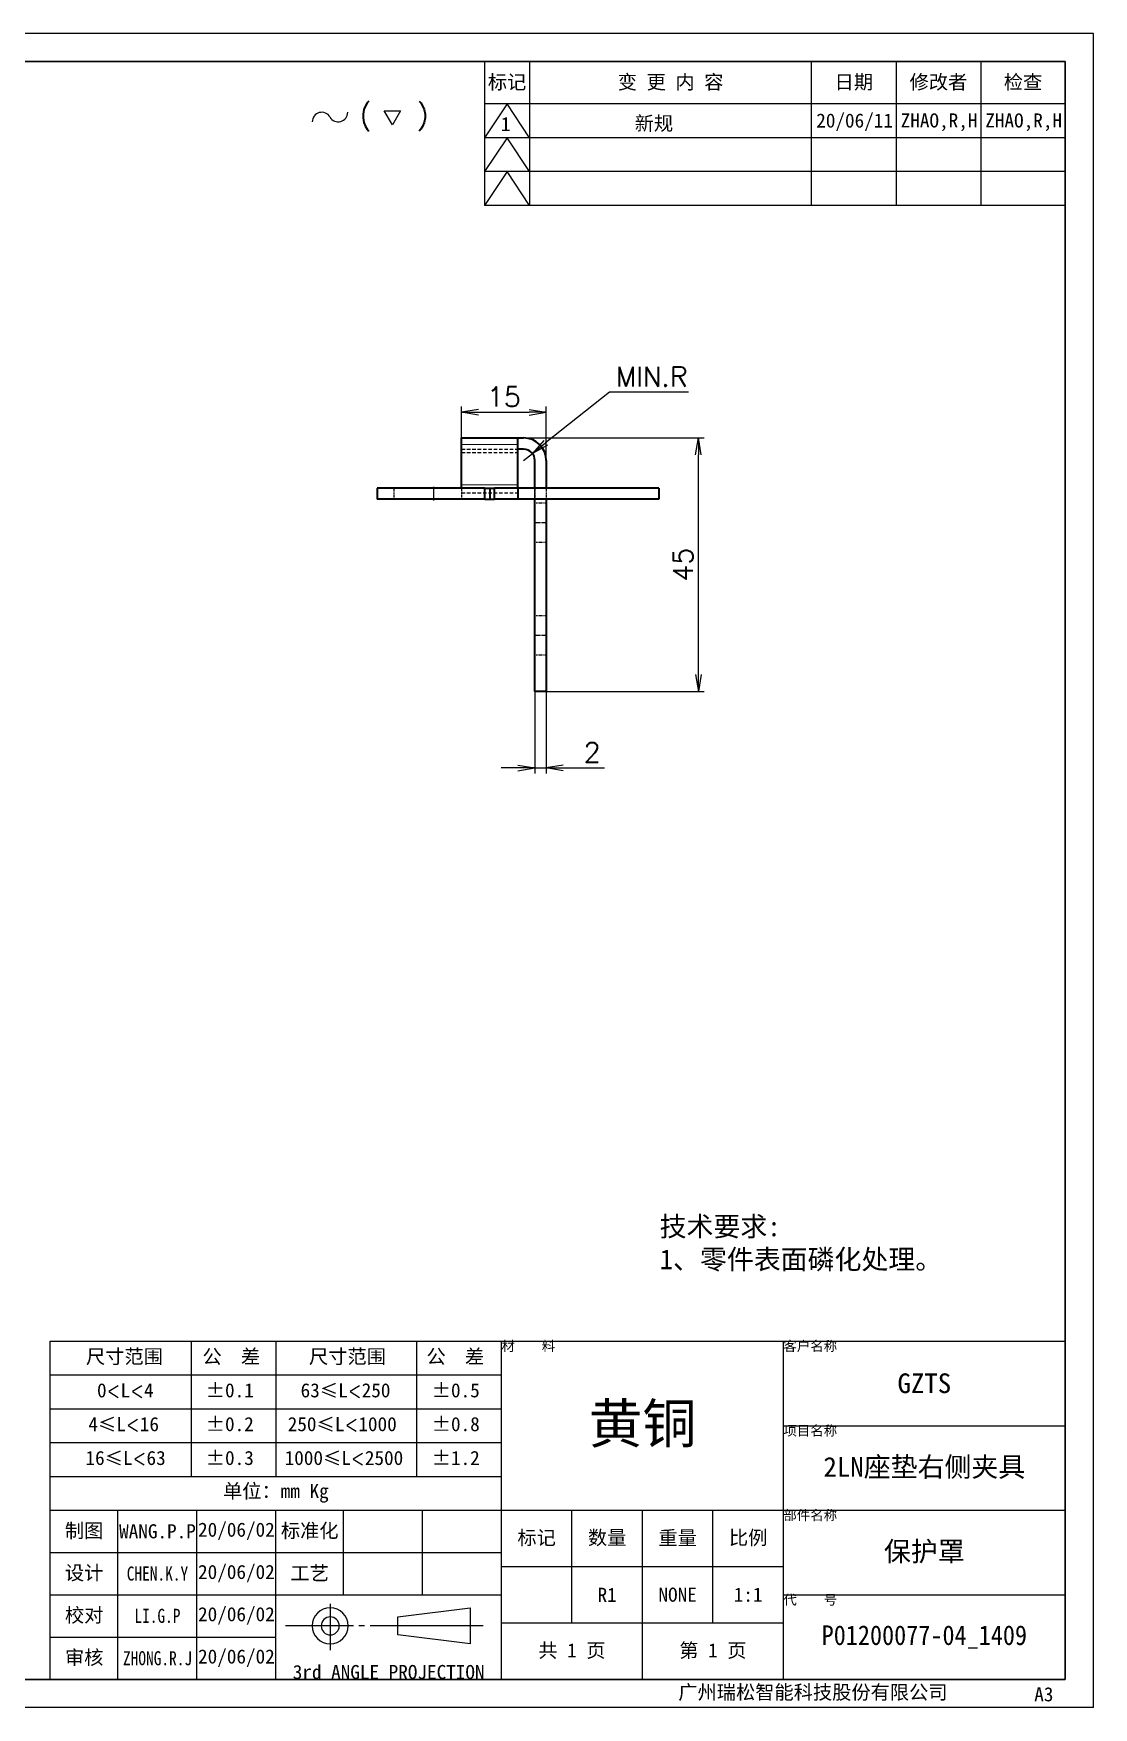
# Model space of a CAD drawing. Header units: millimetres. Extents: x 184993 to 252395, y -72906 to -51486.
# Drawn here: x 185224.6 to 185412.6, y -52057.1 to -51760.1 of the extents above; entities that cross this region are included whole.
import ezdxf

# ---------------------------------------------------------------- set-up
doc = ezdxf.new("R2010")
doc.units = ezdxf.units.MM
doc.linetypes.add('CENTER-HOKUTO', pattern=[23, 20, -1, 1, -1])
doc.linetypes.add('HIDDEN-HOKUTO', pattern=[3.8, 2.5, -1.3])
for name, color, linetype in [('AM_7', 2, 'CENTER-HOKUTO'), ('AM_HID', 1, 'HIDDEN-HOKUTO'), ('title_frame', 7, 'Continuous'), ('word_dim', 253, 'Continuous')]:
    doc.layers.add(name, color=color, linetype=linetype)
doc.layers.add('AM_VIS', color=7, linetype='Continuous', lineweight=30)
doc.layers.add('SOLID LINE', color=7, linetype='Continuous', lineweight=30)
doc.styles.get("Standard").update_dxf_attribs({"font": 'romans.shx', "bigfont": 'bigfont.shx'})
doc.dimstyles.new('RS 1-1', dxfattribs={"dimtxt": 3.5, "dimasz": 3, "dimexe": 1, "dimexo": 0, "dimgap": 1, "dimtad": 3, "dimzin": 9, "dimdsep": 46, "dimtxsty": 'Standard', "dimblk1": 'OPEN', "dimblk2": 'OPEN', "dimsah": 1, "dimcen": 0, "dimclrd": 256, "dimclre": 256, "dimclrt": 3, "dimadec": 0, "dimazin": 2, "dimtm": 1e-09, "dimtfac": 1, "dimtmove": 0, "dimatfit": 3, "dimfxl": 0, "dimtolj": 1, "dimarcsym": 0})
doc.dimstyles.new('RS 1-1$4', dxfattribs={"dimtxt": 3.5, "dimasz": 3, "dimexe": 1, "dimexo": 0, "dimgap": 1, "dimtad": 3, "dimtoh": 1, "dimzin": 9, "dimdsep": 46, "dimtxsty": 'Standard', "dimblk1": 'OPEN', "dimblk2": 'OPEN', "dimsah": 1, "dimcen": 0, "dimclrd": 256, "dimclre": 256, "dimclrt": 3, "dimadec": 0, "dimazin": 2, "dimtm": 1e-09, "dimtfac": 1, "dimtmove": 0, "dimatfit": 3, "dimfxl": 0, "dimtolj": 1, "dimarcsym": 0})

# ---------------------------------------------------------------- blocks, each defined once
blk = doc.blocks.new('shiage0')
at = {"layer": 'word_dim', "color": 3, "linetype": 'Continuous'}
for centre, start, end in [((1.69, 0), 30, 180), ((4.61, 1.69), 210, 0)]:
    blk.add_arc(centre, 1.69, start, end, dxfattribs=at)
blk = doc.blocks.new('12')
at = {"layer": 'title_frame', "color": 3, "linetype": 'Continuous'}
blk.add_lwpolyline([(20.46, 3.03), (19.01, 5.53), (21.9, 5.53)], close=True, dxfattribs=at)
blk.add_blockref('shiage0', (6.23, 3.56), dxfattribs=at)
blk.add_text('(   )', height=3.5, dxfattribs=at).set_placement((14.64, 3.08))
blk = doc.blocks.new('_Open')
at = {"color": 0, "lineweight": -2}
for p, q in [((-1, 0.167), (0, 0)), ((-1, -0.167), (0, 0)), ((0, 0), (-1, 0))]:
    blk.add_line(p, q, dxfattribs=at)
blk = doc.blocks.new('*D292')
at = {"layer": 'DEFPOINTS', "color": 0, "ltscale": 5, "transparency": 16777216}
for p in [(185313.12, -51834.56), (185311.55, -51835.81)]:
    blk.add_point(p, dxfattribs=at)
at = {"layer": 'word_dim', "lineweight": -2, "ltscale": 5, "transparency": 16777216}
for p, q in [((185326.77, -51823.68), (185315.46, -51832.69)), ((185340.77, -51823.68), (185326.77, -51823.68)), ((185311.55, -51835.81), (185313.12, -51834.56))]:
    blk.add_line(p, q, dxfattribs=at)
at = {"layer": 'word_dim', "lineweight": -2, "ltscale": 5, "transparency": 16777216, "xscale": 3, "yscale": 3, "zscale": 3, "rotation": 218.5735320205252}
blk.add_blockref('_Open', (185313.12, -51834.56), dxfattribs=at)
at = {"layer": 'word_dim', "color": 3, "ltscale": 5, "transparency": 16777216, "insert": (185334.27, -51820.93), "char_height": 3.5, "attachment_point": 5}
blk.add_mtext('\\A1;{\\Fromans,bigfont|c134;MIN.R}', dxfattribs=at)
blk = doc.blocks.new('*D303')
at = {"layer": 'DEFPOINTS', "color": 0, "ltscale": 5, "transparency": 16777216}
for p in [(185315.55, -51827.27), (185300.55, -51831.81), (185315.55, -51835.81)]:
    blk.add_point(p, dxfattribs=at)
at = {"layer": 'word_dim', "lineweight": -2, "ltscale": 5, "transparency": 16777216}
for p, q in [((185300.55, -51831.81), (185300.55, -51826.27)), ((185315.55, -51835.81), (185315.55, -51826.27)), ((185303.55, -51827.27), (185312.55, -51827.27))]:
    blk.add_line(p, q, dxfattribs=at)
at = {"layer": 'word_dim', "lineweight": -2, "ltscale": 5, "transparency": 16777216, "xscale": 3, "yscale": 3, "zscale": 3, "rotation": 180}
blk.add_blockref('_Open', (185300.55, -51827.27), dxfattribs=at)
at = {"layer": 'word_dim', "lineweight": -2, "ltscale": 5, "transparency": 16777216, "xscale": 3, "yscale": 3, "zscale": 3}
blk.add_blockref('_Open', (185315.55, -51827.27), dxfattribs=at)
at = {"layer": 'word_dim', "color": 3, "ltscale": 5, "transparency": 16777216, "insert": (185308.05, -51824.52), "char_height": 3.5, "attachment_point": 5}
blk.add_mtext('\\A1;15', dxfattribs=at)
blk = doc.blocks.new('*D304')
at = {"layer": 'DEFPOINTS', "color": 0, "ltscale": 5, "transparency": 16777216}
for p in [(185311.55, -51831.81), (185342.56, -51831.81), (185315.55, -51876.81)]:
    blk.add_point(p, dxfattribs=at)
at = {"layer": 'word_dim', "lineweight": -2, "ltscale": 5, "transparency": 16777216}
for p, q in [((185311.55, -51831.81), (185343.56, -51831.81)), ((185342.56, -51873.81), (185342.56, -51834.81)), ((185315.55, -51876.81), (185343.56, -51876.81))]:
    blk.add_line(p, q, dxfattribs=at)
at = {"layer": 'word_dim', "lineweight": -2, "ltscale": 5, "transparency": 16777216, "xscale": 3, "yscale": 3, "zscale": 3}
for p, rotation in [((185342.56, -51831.81), 90), ((185342.56, -51876.81), 270)]:
    blk.add_blockref('_Open', p, dxfattribs=dict(at, rotation=rotation))
at = {"layer": 'word_dim', "color": 3, "ltscale": 5, "transparency": 16777216, "insert": (185339.81, -51854.31), "char_height": 3.5, "attachment_point": 5, "rotation": 90}
blk.add_mtext('\\A1;45', dxfattribs=at)
blk = doc.blocks.new('*D305')
at = {"layer": 'DEFPOINTS', "color": 0, "ltscale": 5, "transparency": 16777216}
for p in [(185313.55, -51876.81), (185315.55, -51876.81), (185315.55, -51890.36)]:
    blk.add_point(p, dxfattribs=at)
at = {"layer": 'word_dim', "lineweight": -2, "ltscale": 5, "transparency": 16777216}
for p, q in [((185313.55, -51876.81), (185313.55, -51891.36)), ((185315.55, -51876.81), (185315.55, -51891.36)), ((185310.55, -51890.36), (185307.55, -51890.36)), ((185313.55, -51890.36), (185315.55, -51890.36)), ((185318.55, -51890.36), (185325.89, -51890.36))]:
    blk.add_line(p, q, dxfattribs=at)
at = {"layer": 'word_dim', "lineweight": -2, "ltscale": 5, "transparency": 16777216, "xscale": 3, "yscale": 3, "zscale": 3}
blk.add_blockref('_Open', (185313.55, -51890.36), dxfattribs=at)
at = {"layer": 'word_dim', "lineweight": -2, "ltscale": 5, "transparency": 16777216, "xscale": 3, "yscale": 3, "zscale": 3, "rotation": 180}
blk.add_blockref('_Open', (185315.55, -51890.36), dxfattribs=at)
at = {"layer": 'word_dim', "color": 3, "ltscale": 5, "transparency": 16777216, "insert": (185323.72, -51887.61), "char_height": 3.5, "attachment_point": 5}
blk.add_mtext('\\A1;2', dxfattribs=at)

msp = doc.modelspace()

# ---------------------------------------------------------------- linework, layer by layer
at = {"color": 7, "lineweight": 35, "ltscale": 0.25}
msp.add_line((185300.555, -51831.811), (185310.555, -51831.811), dxfattribs=at)
at = {"color": 7, "lineweight": 35, "ltscale": 0.029289}
for p, q in [((185300.555, -51832.983), (185300.555, -51831.811)), ((185310.555, -51832.983), (185310.555, -51831.811))]:
    msp.add_line(p, q, dxfattribs=at)
at = {"color": 7, "lineweight": 35, "ltscale": 0.025}
for p, q in [((185310.555, -51831.811), (185311.555, -51831.811)), ((185311.555, -51833.811), (185310.555, -51833.811))]:
    msp.add_line(p, q, dxfattribs=at)
at = {"color": 7, "lineweight": 35, "ltscale": 0.178565}
for p, q in [((185300.555, -51840.125), (185300.555, -51832.983)), ((185310.555, -51840.125), (185310.555, -51832.983))]:
    msp.add_line(p, q, dxfattribs=at)
at = {"color": 7, "lineweight": 13, "ltscale": 0.25}
for p, q in [((185300.555, -51832.983), (185310.555, -51832.983)), ((185300.555, -51840.125), (185310.555, -51840.125))]:
    msp.add_line(p, q, dxfattribs=at)
at = {"color": 7, "lineweight": 35, "ltscale": 0.122495}
for p, q in [((185313.555, -51840.711), (185313.555, -51835.811)), ((185315.555, -51835.811), (185315.555, -51840.711))]:
    msp.add_line(p, q, dxfattribs=at)
at = {"color": 7, "lineweight": 35, "ltscale": 0.477941}
for p, q in [((185304.672, -51840.711), (185285.555, -51840.711)), ((185304.672, -51842.711), (185285.555, -51842.711))]:
    msp.add_line(p, q, dxfattribs=at)
at = {"color": 7, "lineweight": 35, "ltscale": 0.05}
for p, q in [((185285.555, -51840.711), (185285.555, -51842.711)), ((185304.672, -51842.711), (185304.672, -51840.711)), ((185305.555, -51840.711), (185305.555, -51842.711)), ((185306.388, -51842.711), (185306.388, -51840.711)), ((185310.555, -51840.711), (185310.555, -51842.711)), ((185335.555, -51840.711), (185335.555, -51842.711)), ((185315.555, -51876.811), (185313.555, -51876.811))]:
    msp.add_line(p, q, dxfattribs=at)
at = {"color": 7, "lineweight": 35, "ltscale": 0.014644}
for p, q in [((185300.555, -51840.711), (185300.555, -51840.125)), ((185310.555, -51840.711), (185310.555, -51840.125))]:
    msp.add_line(p, q, dxfattribs=at)
at = {"color": 7, "lineweight": 35, "ltscale": 0.022059}
for p, q in [((185304.672, -51840.711), (185305.555, -51840.711)), ((185304.672, -51842.711), (185305.555, -51842.711))]:
    msp.add_line(p, q, dxfattribs=at)
at = {"color": 7, "lineweight": 35, "ltscale": 0.020833}
for p, q in [((185305.555, -51840.711), (185306.388, -51840.711)), ((185305.555, -51842.711), (185306.388, -51842.711))]:
    msp.add_line(p, q, dxfattribs=at)
at = {"color": 7, "lineweight": 35, "ltscale": 0.104167}
for p, q in [((185310.555, -51840.711), (185306.388, -51840.711)), ((185310.555, -51842.711), (185306.388, -51842.711))]:
    msp.add_line(p, q, dxfattribs=at)
at = {"color": 7, "lineweight": 35}
for p, q in [((185335.555, -51840.711), (185310.555, -51840.711)), ((185335.555, -51842.711), (185310.555, -51842.711)), ((185313.555, -51876.811), (185313.555, -51842.711)), ((185315.555, -51842.711), (185315.555, -51876.811))]:
    msp.add_line(p, q, dxfattribs=at)
for radius in [4, 2]:
    msp.add_arc((185311.555, -51835.811), radius, 359.99982, 89.99982, dxfattribs=at)
at = {"layer": 'AM_7', "ltscale": 0.060015}
msp.add_line((185295.555, -51840.511), (185295.555, -51842.911), dxfattribs=at)
at = {"layer": 'AM_7', "ltscale": 0.06}
msp.add_line((185313.555, -51842.911), (185313.555, -51840.511), dxfattribs=at)
at = {"layer": 'AM_7', "ltscale": 0.059999}
for p, q in [((185313.355, -51846.811), (185315.755, -51846.811)), ((185313.355, -51866.811), (185315.755, -51866.811))]:
    msp.add_line(p, q, dxfattribs=at)
at = {"layer": 'AM_HID', "ltscale": 0.25}
for p, q in [((185300.555, -51833.811), (185310.555, -51833.811)), ((185300.555, -51834.397), (185310.555, -51834.397)), ((185300.555, -51841.539), (185310.555, -51841.539))]:
    msp.add_line(p, q, dxfattribs=at)
at = {"layer": 'AM_HID', "ltscale": 0.05}
for p, q in [((185288.555, -51840.711), (185288.555, -51842.711)), ((185295.555, -51840.711), (185295.555, -51842.711)), ((185300.555, -51840.711), (185300.555, -51842.711)), ((185310.555, -51842.711), (185310.555, -51840.711)), ((185313.555, -51842.711), (185313.555, -51840.711)), ((185313.555, -51840.711), (185313.555, -51842.711)), ((185315.555, -51840.711), (185315.555, -51842.711)), ((185313.555, -51843.311), (185315.555, -51843.311)), ((185313.555, -51850.311), (185315.555, -51850.311)), ((185313.555, -51863.311), (185315.555, -51863.311)), ((185313.555, -51870.311), (185315.555, -51870.311))]:
    msp.add_line(p, q, dxfattribs=at)
at = {"layer": 'AM_VIS', "linetype": 'Continuous'}
for p, q in [((185407.621, -51765.065), (185017.621, -51765.065)), ((185407.621, -52052.065), (185407.621, -51765.065)), ((185407.621, -52052.065), (185017.621, -52052.065))]:
    msp.add_line(p, q, dxfattribs=at)
at = {"layer": 'title_frame', "linetype": 'Continuous'}
for p, q in [((185304.621, -51765.065), (185304.621, -51790.565)), ((185312.621, -51765.065), (185312.621, -51790.565)), ((185362.621, -51790.565), (185362.621, -51765.065)), ((185377.621, -51765.065), (185377.621, -51790.565)), ((185392.621, -51765.065), (185392.621, -51790.565)), ((185407.621, -51790.565), (185407.621, -51765.065)), ((185407.621, -51772.565), (185304.621, -51772.565)), ((185308.621, -51772.565), (185304.621, -51778.565)), ((185312.621, -51778.565), (185308.621, -51772.565)), ((185407.621, -51778.565), (185304.621, -51778.565)), ((185308.621, -51778.565), (185304.621, -51784.565)), ((185312.621, -51784.565), (185308.621, -51778.565)), ((185407.621, -51784.565), (185304.621, -51784.565)), ((185308.621, -51784.565), (185304.621, -51790.565)), ((185312.621, -51790.565), (185308.621, -51784.565)), ((185407.621, -51790.565), (185304.621, -51790.565)), ((185227.621, -51992.065), (185407.621, -51992.065)), ((185227.621, -52052.065), (185227.621, -51992.065)), ((185252.621, -51992.065), (185252.621, -52016.065)), ((185267.621, -51992.065), (185267.621, -52016.065)), ((185292.621, -52016.065), (185292.621, -51992.065)), ((185307.621, -52052.065), (185307.621, -51992.065)), ((185357.621, -52052.065), (185357.621, -51992.065)), ((185407.621, -52052.065), (185407.621, -51992.065)), ((185227.621, -51998.065), (185307.621, -51998.065)), ((185227.621, -52004.065), (185307.621, -52004.065)), ((185357.621, -52007.065), (185407.621, -52007.065)), ((185227.621, -52010.065), (185307.621, -52010.065)), ((185227.621, -52016.065), (185307.621, -52016.065)), ((185227.621, -52022.065), (185407.621, -52022.065)), ((185239.621, -52052.065), (185239.621, -52022.065)), ((185253.621, -52052.065), (185253.621, -52022.065)), ((185267.621, -52052.065), (185267.621, -52022.065)), ((185279.621, -52037.065), (185279.621, -52022.065)), ((185293.621, -52037.065), (185293.621, -52022.065)), ((185320.121, -52042.065), (185320.121, -52022.065)), ((185332.621, -52052.065), (185332.621, -52022.065)), ((185345.121, -52042.065), (185345.121, -52022.065)), ((185227.621, -52029.565), (185307.621, -52029.565)), ((185307.621, -52032.065), (185357.621, -52032.065)), ((185227.621, -52037.065), (185307.621, -52037.065)), ((185357.621, -52037.065), (185407.621, -52037.065)), ((185307.621, -52042.065), (185357.621, -52042.065)), ((185227.621, -52044.565), (185267.621, -52044.565)), ((185227.621, -52052.065), (185407.621, -52052.065)), ((185227.621, -52052.065), (185407.621, -52052.065))]:
    msp.add_line(p, q, dxfattribs=at)
at = {"layer": 'title_frame', "color": 2, "linetype": 'CENTER-HOKUTO'}
for p, q in [((185277.256, -52038.646), (185277.256, -52046.915)), ((185304.361, -52042.582), (185269.353, -52042.582))]:
    msp.add_line(p, q, dxfattribs=at)
at = {"layer": 'title_frame', "color": 3, "linetype": 'Continuous'}
for p, q in [((185289.256, -52040.982), (185302.056, -52039.382)), ((185302.056, -52039.382), (185302.056, -52045.782)), ((185289.256, -52044.182), (185289.256, -52040.982)), ((185302.056, -52045.782), (185289.256, -52044.182))]:
    msp.add_line(p, q, dxfattribs=at)
for radius in [3.2, 1.6]:
    msp.add_arc((185277.256, -52042.582), radius, 0, 359.98938, dxfattribs=at)
at = {"layer": 'word_dim', "linetype": 'Continuous'}
for p, q in [((185412.621, -51760.065), (184992.621, -51760.065)), ((185412.621, -52057.065), (185412.621, -51760.065)), ((185412.621, -52057.065), (184992.621, -52057.065))]:
    msp.add_line(p, q, dxfattribs=at)

# ---------------------------------------------------------------- block references
msp.add_blockref('12', (185267.835, -51779.3), dxfattribs=at)

# ---------------------------------------------------------------- texts
at = {"layer": 'SOLID LINE', "ltscale": 0.5}
for s, insert, char_height, width, attachment_point in [('\\pt15;{\\fSimHei|b0|i0|c134|p2;\\C3;标记}', (185308.621, -51768.815), 2.5, 8, 5), ('\\pt15;{\\fSimHei|b0|i0|c134|p2;\\C3;变 更 内 容}', (185337.621, -51768.815), 2.5, 50, 5), ('\\pt15;{\\fSimHei|b0|i0|c134|p2;\\C3;日期}', (185370.121, -51768.815), 2.5, 15, 5), ('\\pt15;{\\fSimHei|b0|i0|c134|p2;\\C3;修改者}', (185385.121, -51768.815), 2.5, 15, 5), ('\\pt15;{\\fSimHei|b0|i0|c134|p2;\\C3;检查}', (185400.121, -51768.815), 2.5, 15, 5), ('\\pt15;{\\fSimHei|b0|i0|c134|p49;\\C3;1}', (185308.379, -51776.143), 2.5, 12.5, 5), ('\\pt15;{\\fSimHei|b0|i0|c134|p49;\\C3;新规}', (185334.661, -51776.143), 2.5, 19.3395, 5), ('\\pt15;{\\fSimHei|b0|i0|c134|p49;\\C3;20/06/11}', (185370.253, -51775.816), 2.5, 14, 5), ('\\pt15;{\\fSimHei|b0|i0|c134|p49;\\C3;ZHAO,R,H}', (185385.23, -51775.816), 2.5, 14, 5), ('\\pt15;{\\fSimHei|b0|i0|c134|p49;\\C3;ZHAO,R,H}', (185400.23, -51775.816), 2.5, 14, 5), ('\\pt21;{\\fSimHei|b0|i0|c134|p2;\\C3;技术要求:\\P1、零件表面磷化处理。\\P    }', (185335.67, -51969.963), 3.5, 79.51803, 1), ('{\\fSimHei|b0|i0|c134|p2;\\C3;材    料}', (185307.621, -51992.065), 1.75, 50, 1), ('\\pt10.5;{\\fSimHei|b0|i0|c134|p2;\\C3;客户名称}', (185357.621, -51992.065), 1.75, 50, 1), ('\\pt15;{\\fSimHei|b0|i0|c134|p2;\\C3;尺寸范围}', (185233.941, -51993.536), 2.5, 45.30152, 1), ('\\pt15;{\\fSimHei|b0|i0|c134|p2;\\C3;公  差}', (185254.595, -51993.536), 2.5, 45.30152, 1), ('\\pt15;{\\fSimHei|b0|i0|c134|p2;\\C3;尺寸范围}', (185273.489, -51993.536), 2.5, 45.30152, 1), ('\\pt15;{\\fSimHei|b0|i0|c134|p2;\\C3;公  差}', (185294.327, -51993.536), 2.5, 45.30152, 1), ('{\\fSimHei|b0|i0|c134|p2;\\C3;GZTS}', (185382.621, -51999.565), 3.5, 50, 5), ('\\pt15;{\\fSimHei|b0|i0|c134|p2;\\C3;0\\Fromans,bigfont|c134;\\H0.9583x;<\\fSimHei|b0|i0|c134|p2;\\H1.044x;L\\Fromans,bigfont|c134;\\H0.9583x;<\\fSimHei|b0|i0|c134|p2;\\H1.044x;4}', (185235.902, -51999.536), 2.5, 45.30152, 1), ('\\pt15;{\\fSimHei|b0|i0|c134|p2;\\C3;%%P0.1}', (185255.203, -51999.536), 2.5, 45.30152, 1), ('\\pt15;{\\fSimHei|b0|i0|c134|p2;\\C3;63\\H0.9583x;≤\\H1.044x;L\\Fromans,bigfont|c134;\\H0.9579x;<\\fSimHei|b0|i0|c134|p2;\\H1.044x;250}', (185272.005, -51999.536), 2.5, 45.30152, 1), ('\\pt15;{\\fSimHei|b0|i0|c134|p2;\\C3;%%P0.5}', (185295.274, -51999.536), 2.5, 45.30152, 1), ('\\pt42;{\\fSimHei|b0|i0|c134|p49;\\C3;黄铜}', (185332.621, -52007.065), 7, 50, 5), ('\\pt15;{\\fSimHei|b0|i0|c134|p2;\\C3;4\\H0.9583x;≤\\H1.043x;L\\Fromans,bigfont|c134;\\H0.9588x;<\\fSimHei|b0|i0|c134|p2;\\H1.043x;16}', (185234.368, -52005.536), 2.5, 45.30152, 1), ('\\pt15;{\\fSimHei|b0|i0|c134|p2;\\C3;%%P0.2}', (185255.203, -52005.536), 2.5, 45.30152, 1), ('\\pt15;{\\fSimHei|b0|i0|c134|p2;\\C3;250\\H0.9583x;≤\\H1.044x;L\\Fromans,bigfont|c134;\\H0.9579x;<\\fSimHei|b0|i0|c134|p2;\\H1.044x;1000}', (185269.722, -52005.536), 2.5, 45.30152, 1), ('\\pt15;{\\fSimHei|b0|i0|c134|p2;\\C3;%%P0.8}', (185295.274, -52005.536), 2.5, 45.30152, 1), ('\\pt10.5;{\\fSimHei|b0|i0|c134|p2;\\C3;项目名称}', (185357.621, -52007.065), 1.75, 50, 1), ('\\pt15;{\\fSimHei|b0|i0|c134|p2;\\C3;16\\H0.9583x;≤\\H1.044x;L\\Fromans,bigfont|c134;\\H0.9579x;<\\fSimHei|b0|i0|c134|p2;\\H1.044x;63}', (185233.853, -52011.536), 2.5, 45.30152, 1), ('\\pt15;{\\fSimHei|b0|i0|c134|p2;\\C3;%%P0.3}', (185255.203, -52011.536), 2.5, 45.30152, 1), ('\\pt15;{\\fSimHei|b0|i0|c134|p2;\\C3;%%P1.2}', (185295.274, -52011.536), 2.5, 45.30152, 1), ('{\\fSimSun|b1|i0|c134|p2;\\C3;2LN座垫右侧夹具}', (185382.621, -52014.565), 3.5, 50, 5), ('\\pt15;{\\fSimHei|b0|i0|c134|p2;\\C3;单位：mm Kg}', (185267.621, -52019.065), 2.5, 80, 5), ('\\pt10.5;{\\fSimHei|b0|i0|c134|p2;\\C3;部件名称}', (185357.621, -52022.065), 1.75, 50, 1), ('\\pt15;{\\fSimHei|b0|i0|c134|p2;\\C3;制图}', (185233.621, -52025.815), 2.5, 12, 5), ('{\\fSimHei|b0|i0|c134|p2;\\C3;WANG.P.P}', (185246.621, -52025.815), 2.5, 14, 5), ('\\pt15;{\\fSimHei|b0|i0|c134|p2;\\C3;20/06/02}', (185260.621, -52025.815), 2.5, 14, 5), ('\\pt15;{\\fSimHei|b0|i0|c134|p2;\\C3;标准化}', (185273.621, -52025.815), 2.5, 12, 5), ('\\pt15;{\\fSimHei|b0|i0|c134|p2;\\C3;标记}', (185313.871, -52027.065), 2.5, 12.5, 5), ('\\pt15;{\\fSimHei|b0|i0|c134|p2;\\C3;数量}', (185326.371, -52027.065), 2.5, 12.5, 5), ('\\pt15;{\\fSimHei|b0|i0|c134|p2;\\C3;重量}', (185338.871, -52027.065), 2.5, 12.5, 5), ('\\pt15;{\\fSimHei|b0|i0|c134|p2;\\C3;比例}', (185351.371, -52027.065), 2.5, 12.5, 5), ('{\\fSimHei|b0|i0|c134|p2;\\C3;保护罩}', (185382.621, -52029.565), 3.5, 50, 5), ('\\pt15;{\\fSimHei|b0|i0|c134|p2;\\C3;设计}', (185233.621, -52033.315), 2.5, 12, 5), ('{\\fSimHei|b0|i0|c134|p2;\\W0.8;\\C3;CHEN.K.Y}', (185246.621, -52033.315), 2.5, 14, 5), ('\\pt15;{\\fSimHei|b0|i0|c134|p2;\\C3;20/06/02}', (185260.621, -52033.315), 2.5, 14, 5), ('\\pt15;{\\fSimHei|b0|i0|c134|p2;\\C3;工艺}', (185273.621, -52033.315), 2.5, 12, 5), ('\\pt15;{\\fSimHei|b0|i0|c134|p49;\\C3;R1}', (185326.371, -52037.065), 2.5, 12.5, 5), ('\\pt15;{\\fSimHei|b0|i0|c134|p2;\\C3;NONE}', (185338.871, -52037.065), 2.5, 12.5, 5), ('\\pt15;{\\fSimHei|b0|i0|c134|p2;\\C3;1:1}', (185351.371, -52037.065), 2.5, 12.5, 5), ('\\pt10.5;{\\fSimHei|b0|i0|c134|p2;\\C3;代    号}', (185357.621, -52037.065), 1.75, 50, 1), ('\\pt15;{\\fSimHei|b0|i0|c134|p2;\\C3;校对}', (185233.621, -52040.815), 2.5, 12, 5), ('{\\fSimHei|b0|i0|c134|p2;\\W0.8;\\C3;LI.G.P}', (185246.621, -52040.815), 2.5, 14, 5), ('\\pt15;{\\fSimHei|b0|i0|c134|p2;\\C3;20/06/02}', (185260.621, -52040.815), 2.5, 14, 5), ('{\\fSimHei|b0|i0|c134|p2;\\W0.9;\\C3;P01200077-04_1409}', (185382.621, -52044.565), 3.5, 50, 5), ('\\pt15;{\\fSimHei|b0|i0|c134|p2;\\C3;共 1 页}', (185320.121, -52047.065), 2.5, 25, 5), ('\\pt15;{\\fSimHei|b0|i0|c134|p2;\\C3;第 1 页}', (185345.121, -52047.065), 2.5, 25, 5), ('\\pt15;{\\fSimHei|b0|i0|c134|p2;\\C3;审核}', (185233.621, -52048.315), 2.5, 12, 5), ('{\\fSimHei|b0|i0|c134|p2;\\W0.8;\\C3;ZHONG.R.J}', (185246.635, -52048.339), 2.5, 14, 5), ('\\pt15;{\\fSimHei|b0|i0|c134|p2;\\C3;20/06/02}', (185260.621, -52048.315), 2.5, 14, 5), ('{\\fSimHei|b0|i0|c134|p2;\\C3;3rd ANGLE PROJECTION}', (185287.621, -52052.065), 2.5, 40, 8), ('\\pt15;{\\fSimHei|b0|i0|c134|p2;\\C3;广州瑞松智能科技股份有限公司}', (185338.99, -52053.1), 2.5, 78.56181, 1), ('\\pt15;{\\fSimHei|b0|i0|c134|p2;\\C3;A3}', (185402.11, -52053.462), 2.5, 78.56181, 1)]:
    msp.add_mtext(s, dxfattribs=dict(at, insert=insert, char_height=char_height, width=width, attachment_point=attachment_point))
at = {"layer": 'SOLID LINE', "ltscale": 0.5, "insert": (185269.173, -52011.536), "char_height": 2.5, "width": 45.30152, "attachment_point": 1, "line_spacing_factor": 0.72}
msp.add_mtext('\\pt15;{\\fSimHei|b0|i0|c134|p2;\\C3;1000\\H0.9583x;≤\\H1.044x;L\\Fromans,bigfont|c134;\\H0.9579x;<\\fSimHei|b0|i0|c134|p2;\\H1.044x;2500}', dxfattribs=at)

# ---------------------------------------------------------------- dimensions: what is measured, and where the dimension line sits
at = {"layer": 'word_dim', "ltscale": 5}
dim = msp.add_radius_dim(center=(185311.555, -51835.811), mpoint=(185313.118, -51834.564), text='{\\Fromans,bigfont|c134;MIN.R}', dimstyle='RS 1-1$4', dxfattribs=at)
dim.commit()
dim.dimension.update_dxf_attribs({"geometry": '*D292', "text_midpoint": (185334.269, -51823.677), "dimtype": 164})
for base, p1, p2, picture, middle in [((185315.555, -51827.273), (185300.555, -51831.811), (185315.555, -51835.811), '*D303', (185308.055, -51824.523)), ((185315.555, -51890.361), (185313.555, -51876.811), (185315.555, -51876.811), '*D305', (185323.721, -51887.611))]:
    dim = msp.add_linear_dim(base=base, p1=p1, p2=p2, dimstyle='RS 1-1', dxfattribs=at)
    dim.commit()
    dim.dimension.update_dxf_attribs({"geometry": picture, "text_midpoint": middle})
dim = msp.add_linear_dim(base=(185342.556, -51831.811), p1=(185315.555, -51876.811), p2=(185311.555, -51831.811), angle=90, dimstyle='RS 1-1', dxfattribs=at)
dim.commit()
dim.dimension.update_dxf_attribs({"geometry": '*D304', "text_midpoint": (185339.806, -51854.311)})

doc.saveas('drawing.dxf')
